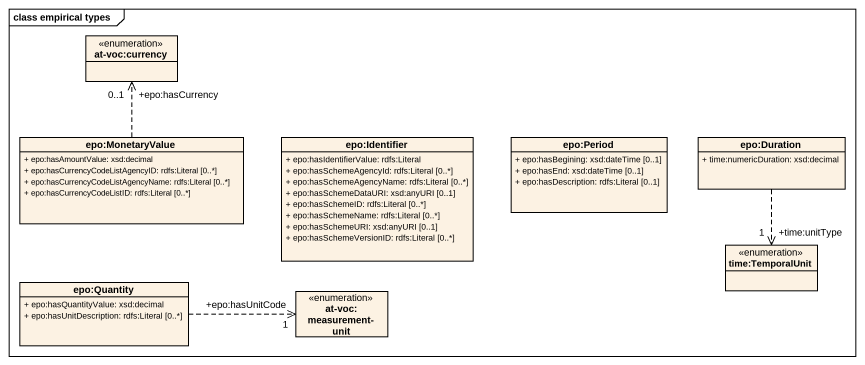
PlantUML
@startuml
mainframe class empirical types
hide circle
hide empty members
skinparam classAttributeIconSize 0
enum "at-voc:currency" as at_voc_currency
class "epo:MonetaryValue" as epo_MonetaryValue {
  + epo:hasAmountValue: xsd:decimal
  + epo:hasCurrencyCodeListAgencyID: rdfs:Literal [0..*]
  + epo:hasCurrencyCodeListAgencyName: rdfs:Literal [0..*]
  + epo:hasCurrencyCodeListID: rdfs:Literal [0..*]
}
class "epo:Identifier" as epo_Identifier {
  + epo:hasIdentifierValue: rdfs:Literal
  + epo:hasSchemeAgencyId: rdfs:Literal [0..*]
  + epo:hasSchemeAgencyName: rdfs:Literal [0..*]
  + epo:hasSchemeDataURI: xsd:anyURI [0..1]
  + epo:hasSchemeID: rdfs:Literal [0..*]
  + epo:hasSchemeName: rdfs:Literal [0..*]
  + epo:hasSchemeURI: xsd:anyURI [0..1]
  + epo:hasSchemeVersionID: rdfs:Literal [0..*]
}
class "epo:Period" as epo_Period {
  + epo:hasBegining: xsd:dateTime [0..1]
  + epo:hasEnd: xsd:dateTime [0..1]
  + epo:hasDescription: rdfs:Literal [0..1]
}
class "epo:Duration" as epo_Duration {
  + time:numericDuration: xsd:decimal
}
enum "time:TemporalUnit" as time_TemporalUnit
class "epo:Quantity" as epo_Quantity {
  + epo:hasQuantityValue: xsd:decimal
  + epo:hasUnitDescription: rdfs:Literal [0..*]
}
enum "at-voc:measurement-unit" as at_voc_measurement_unit
epo_MonetaryValue .up.> "+epo:hasCurrency\n0..1" at_voc_currency
epo_Duration ..> "+time:unitType\n1" time_TemporalUnit
epo_Quantity .right.> "+epo:hasUnitCode\n1" at_voc_measurement_unit
@enduml
